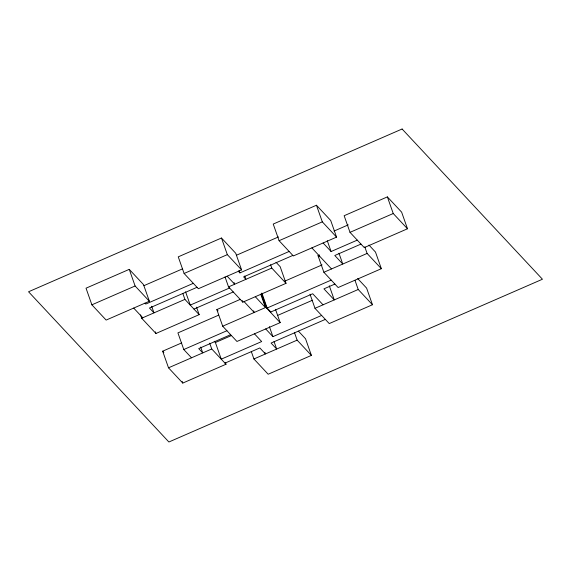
<?xml version="1.0" encoding="UTF-8"?>
<svg xmlns="http://www.w3.org/2000/svg" width="571" height="571" viewBox="0 0 571 571"><rect width="100%" height="100%" fill="white"/><g stroke="black" fill="none" stroke-linecap="round" stroke-linejoin="round"><path stroke-width="0.86" d="M129.253 269.355L86.028 288.191L91.888 304.821L106.142 320.081L149.366 301.245L143.514 284.615L129.253 269.355L135.113 285.985L149.366 301.245M221.477 238.007L178.252 256.843L184.105 273.473L198.365 288.733L241.59 269.897L235.73 253.267L221.477 238.007L227.337 254.637L241.59 269.897M316.455 205.232L273.231 224.06L279.091 240.691L293.344 255.951L336.569 237.115L330.709 220.485L316.455 205.232L322.315 221.855L336.569 237.115M91.888 304.821L135.113 285.985M143.935 285.671L182.627 268.813M184.105 273.473L227.337 254.637M236.48 255.223L278.441 236.936M279.091 240.691L322.315 221.855M387.374 196.888L344.149 215.724L350.009 232.347L364.262 247.607L407.487 228.778L401.634 212.148L387.374 196.888L393.233 213.518L407.487 228.778M193.319 283.33L145.755 304.058L144.934 303.18M197.024 287.299L149.466 308.026L153.984 312.865L151.643 306.213M333.956 231.098L348.239 224.874M238.4 271.282L239.913 272.902L289.14 251.454M141.687 318.225L184.911 299.39L199.165 314.65L155.94 333.485L141.687 318.225L140.516 314.899M292.844 255.423L243.617 276.871L245.915 279.333L244.745 276.007M350.009 232.347L393.233 213.518M228.543 286.899L271.775 268.063L286.028 283.323L242.803 302.159L228.543 286.899L225.031 276.921M229.556 287.984L190.257 305.107L185.568 291.802M193.962 309.075L233.268 291.952M368.966 245.08L375.497 252.075L381.357 268.698L338.132 287.534L323.878 272.274L318.018 255.644L319.553 254.98M323.107 242.982L331.087 251.533L357.268 240.12M360.972 244.088L334.792 255.494L342.778 264.038L338.967 253.231M275.493 309.325L280.175 322.629L236.951 341.465L222.697 326.205L216.837 309.575L240.277 299.361M284.522 281.26L322.073 264.901M218.622 315.163L177.924 332.893L183.776 349.523L191.513 357.803M323.878 272.274L367.103 253.438L381.357 268.698M225.417 362.578L226.002 364.241L182.777 383.077L168.516 367.817L162.664 351.186L181.692 342.9M222.697 326.205L265.922 307.369L280.175 322.629M331.194 280.104L266.7 308.204L261.725 294.072M183.776 349.523L226.923 330.723M270.411 312.173L312.694 293.751L323.036 304.814M334.899 284.072L323.935 288.847L334.271 299.918L329.296 285.785M230.627 334.692L198.722 348.595L202.755 352.899L200.699 347.082M214.211 341.265L215.403 342.536L231.569 335.491M277.613 315.428L312.523 300.218M168.516 367.817L211.748 348.981L226.002 364.241M314.985 308.319L358.217 289.49L372.47 304.743L329.246 323.579L314.985 308.319L310.01 294.186M265.701 328.939L272.917 336.654L321.63 315.428M224.96 363.135L259.834 347.939L265.451 353.949L264.865 352.286M325.334 319.396L271.075 343.043L276.685 349.052L274.051 341.565M253.917 358.973L297.141 340.138L311.395 355.398L268.17 374.233L253.917 358.973L251.283 351.493M357.703 278.584L366.611 288.119L372.47 304.743M311.866 247.878L331.537 268.941M318.018 255.644L319.146 256.85M276.014 262.246L280.168 266.693L286.028 283.323M298.412 331.137L305.542 338.767L311.395 355.398M270.84 311.987L267.135 308.019L261.868 293.051M255.301 296.713L265.451 307.576L260.769 294.272M227.158 276.186L234.674 284.23L234.089 282.566M244.067 301.609L254.216 312.473L253.631 310.81M254.466 333.835L261.675 341.551L221.255 359.166L215.403 342.536M216.837 309.575L218.043 310.867M133.7 308.076L142.75 317.762M162.664 351.186L163.848 352.464M364.762 246.786L367.103 253.438M354.991 280.34L358.217 289.49M327.283 240.719L331.087 251.533M270.597 264.737L271.775 268.063M294.508 332.657L297.141 340.138M261.24 294.065L265.922 307.369M269.405 326.676L272.917 336.654M239.035 270.411L239.913 272.902M242.211 300.496L242.803 302.159M209.693 343.164L211.748 348.981M196.531 307.162L199.165 314.65M182.863 293.565L184.911 299.39M182.192 381.414L182.777 383.077M155.355 331.822L155.94 333.485M402.105 129.003L28.55 291.767L168.895 441.997L542.45 279.233L402.105 129.003"/></g></svg>
